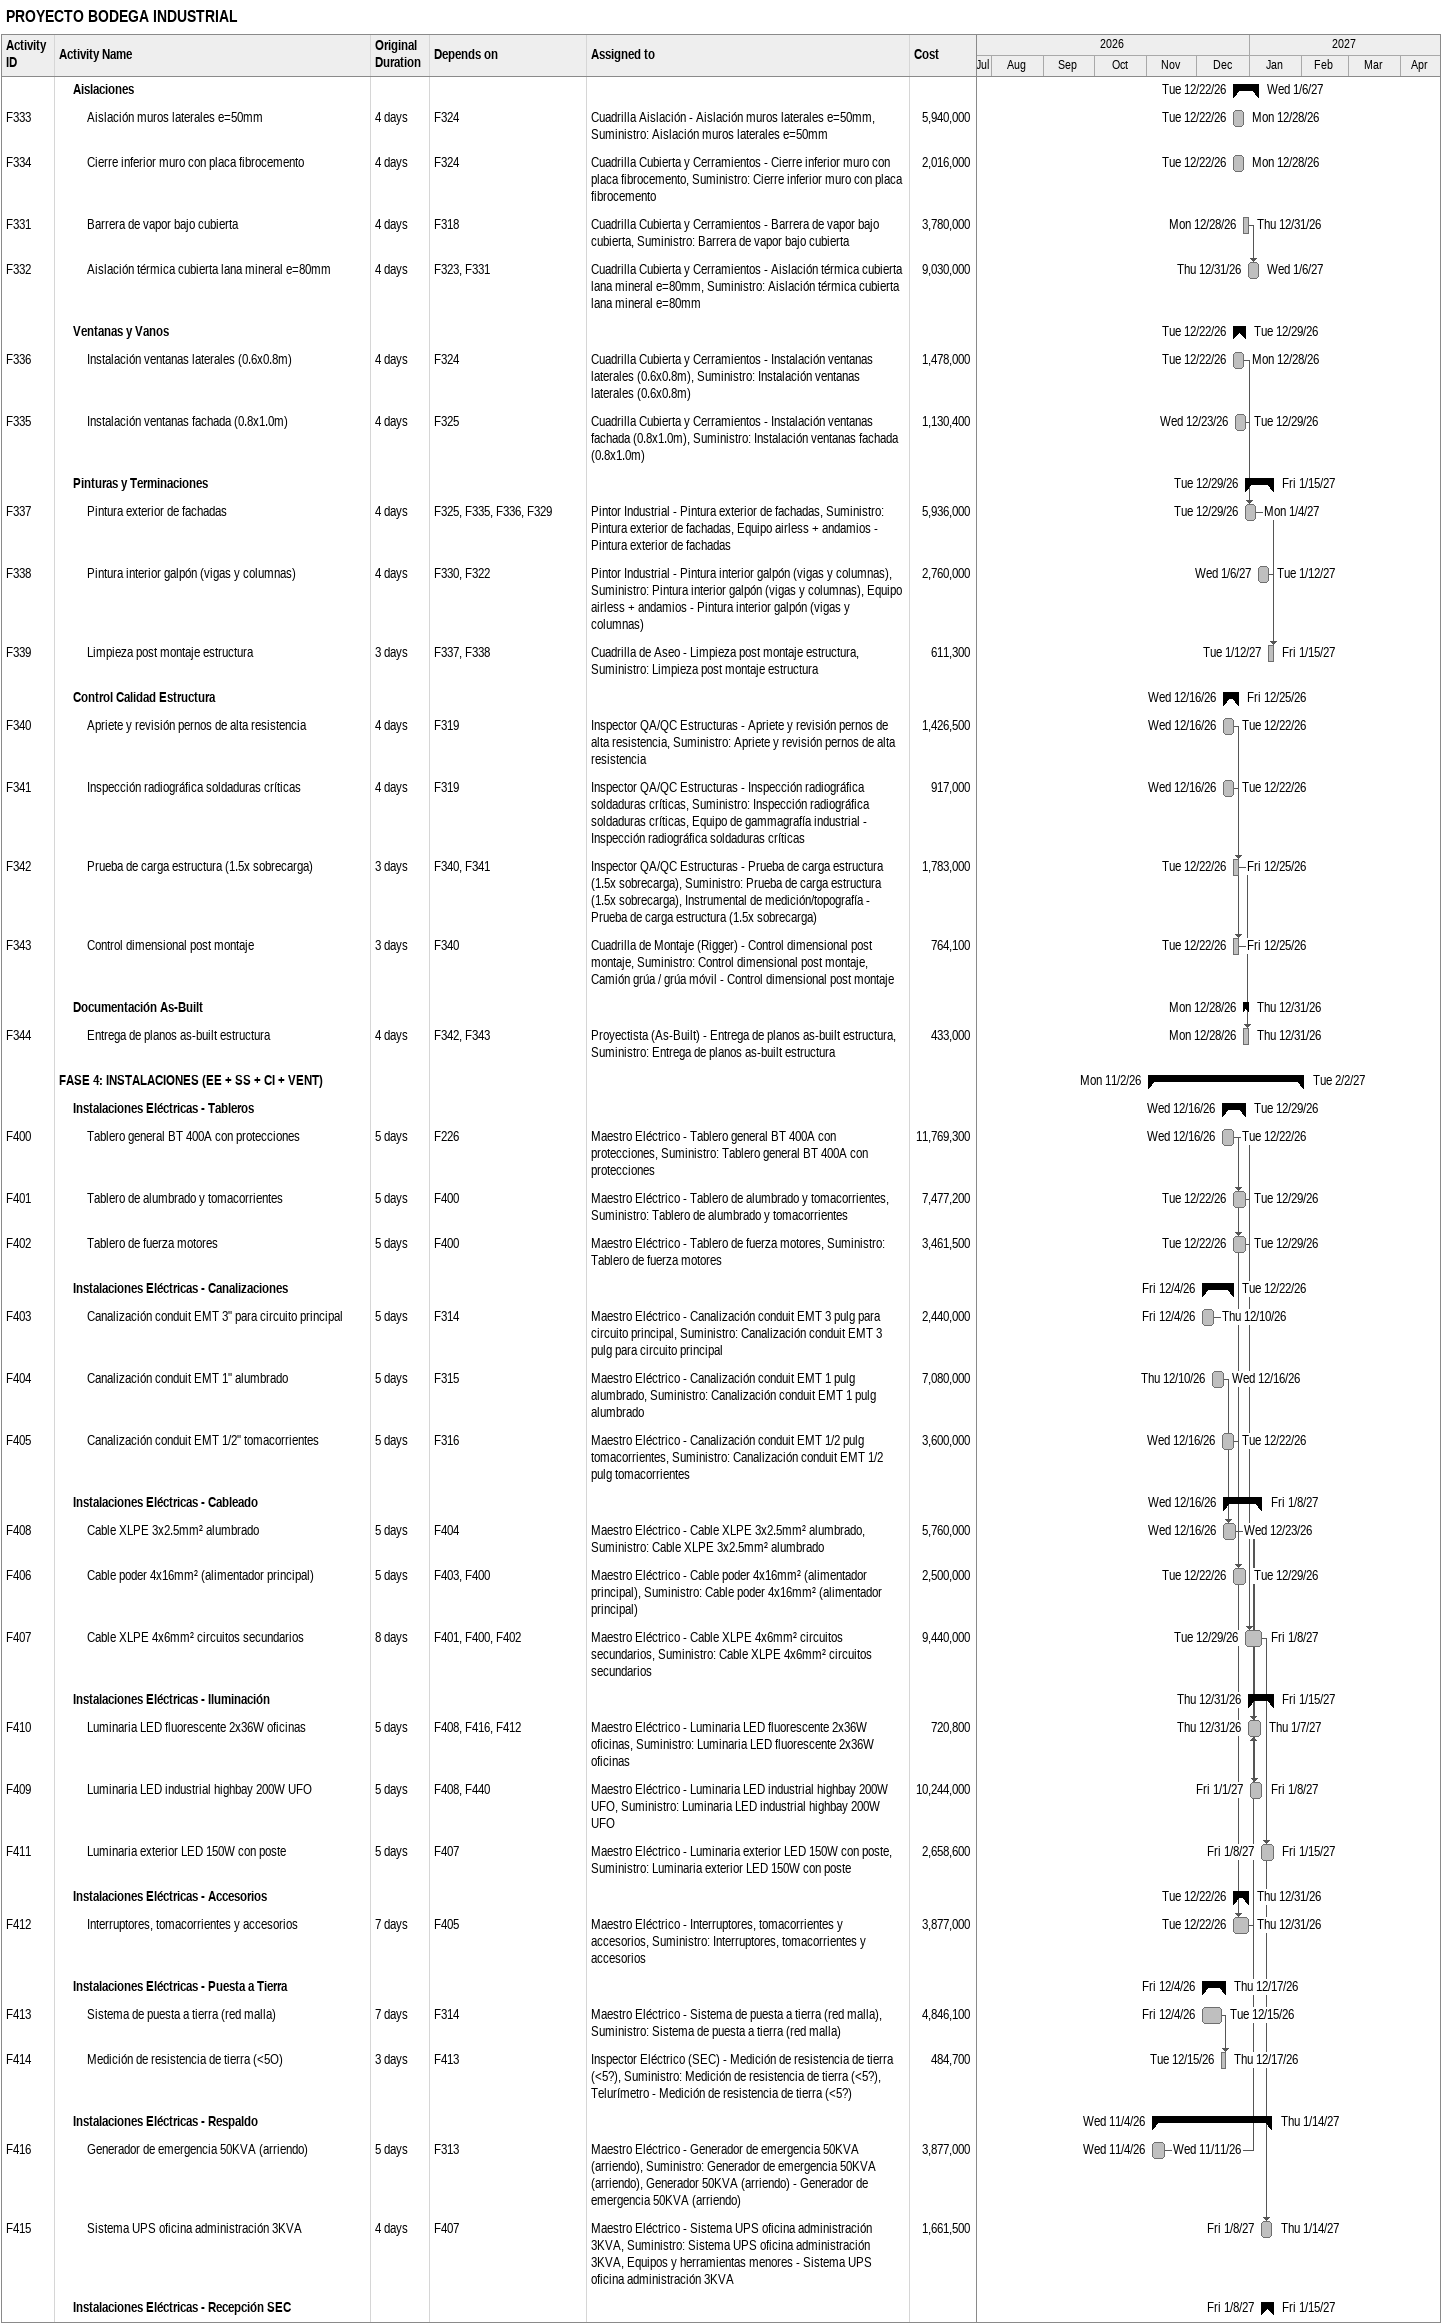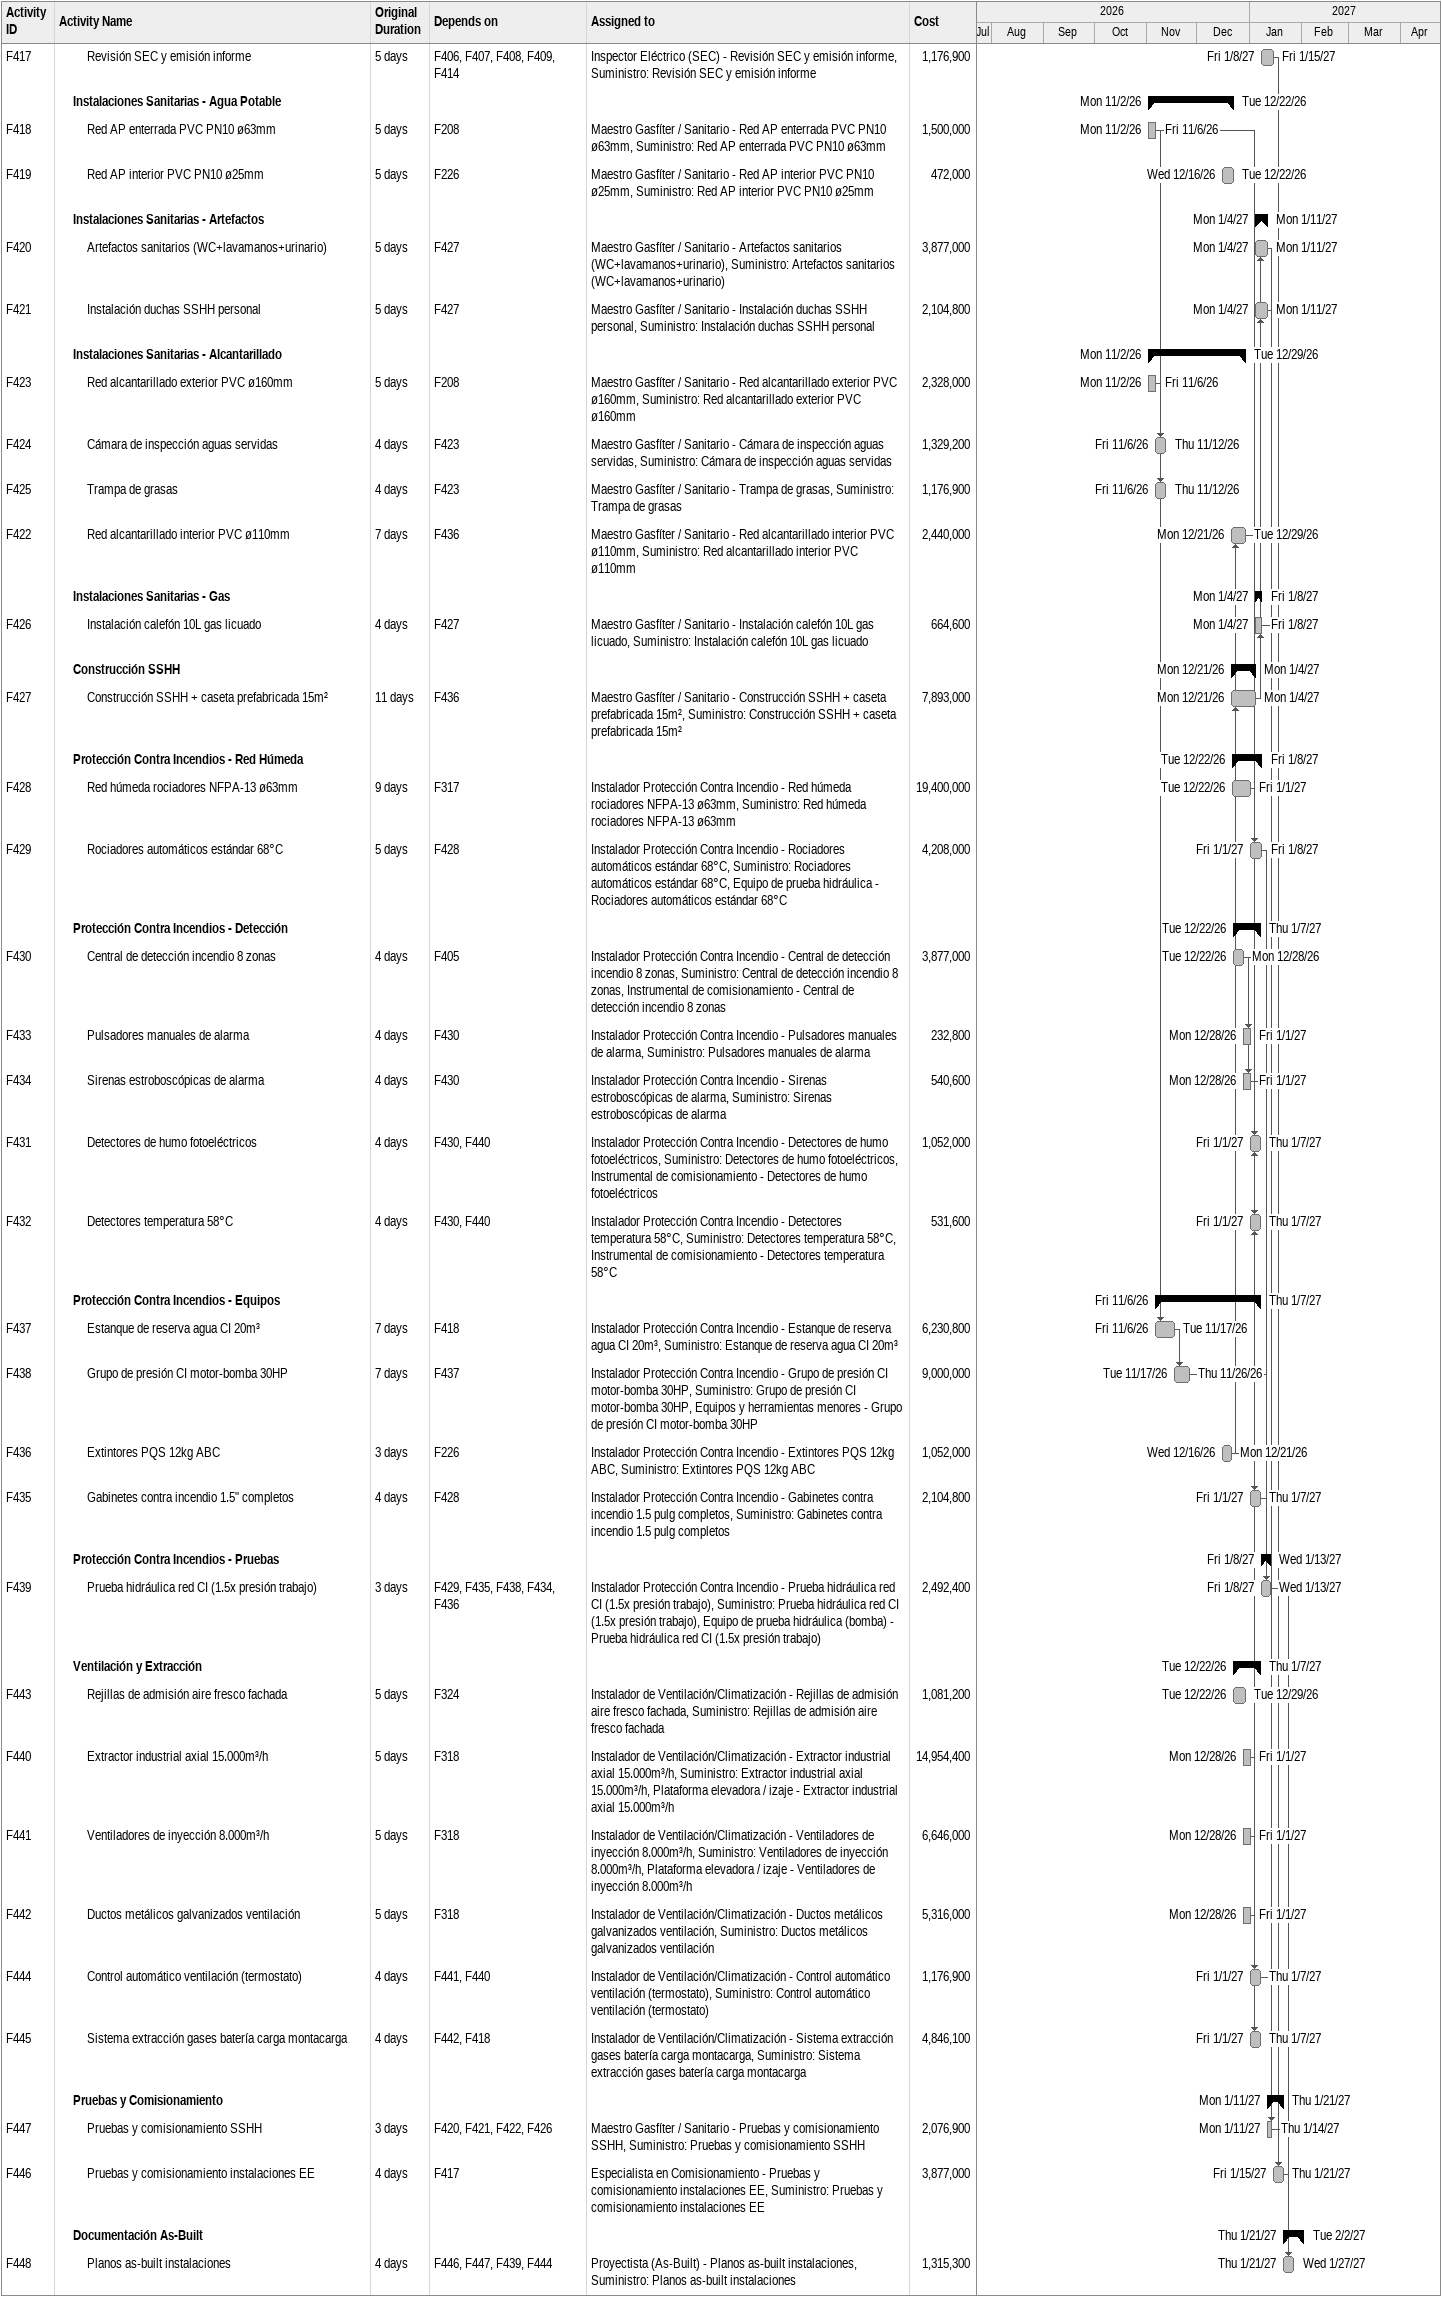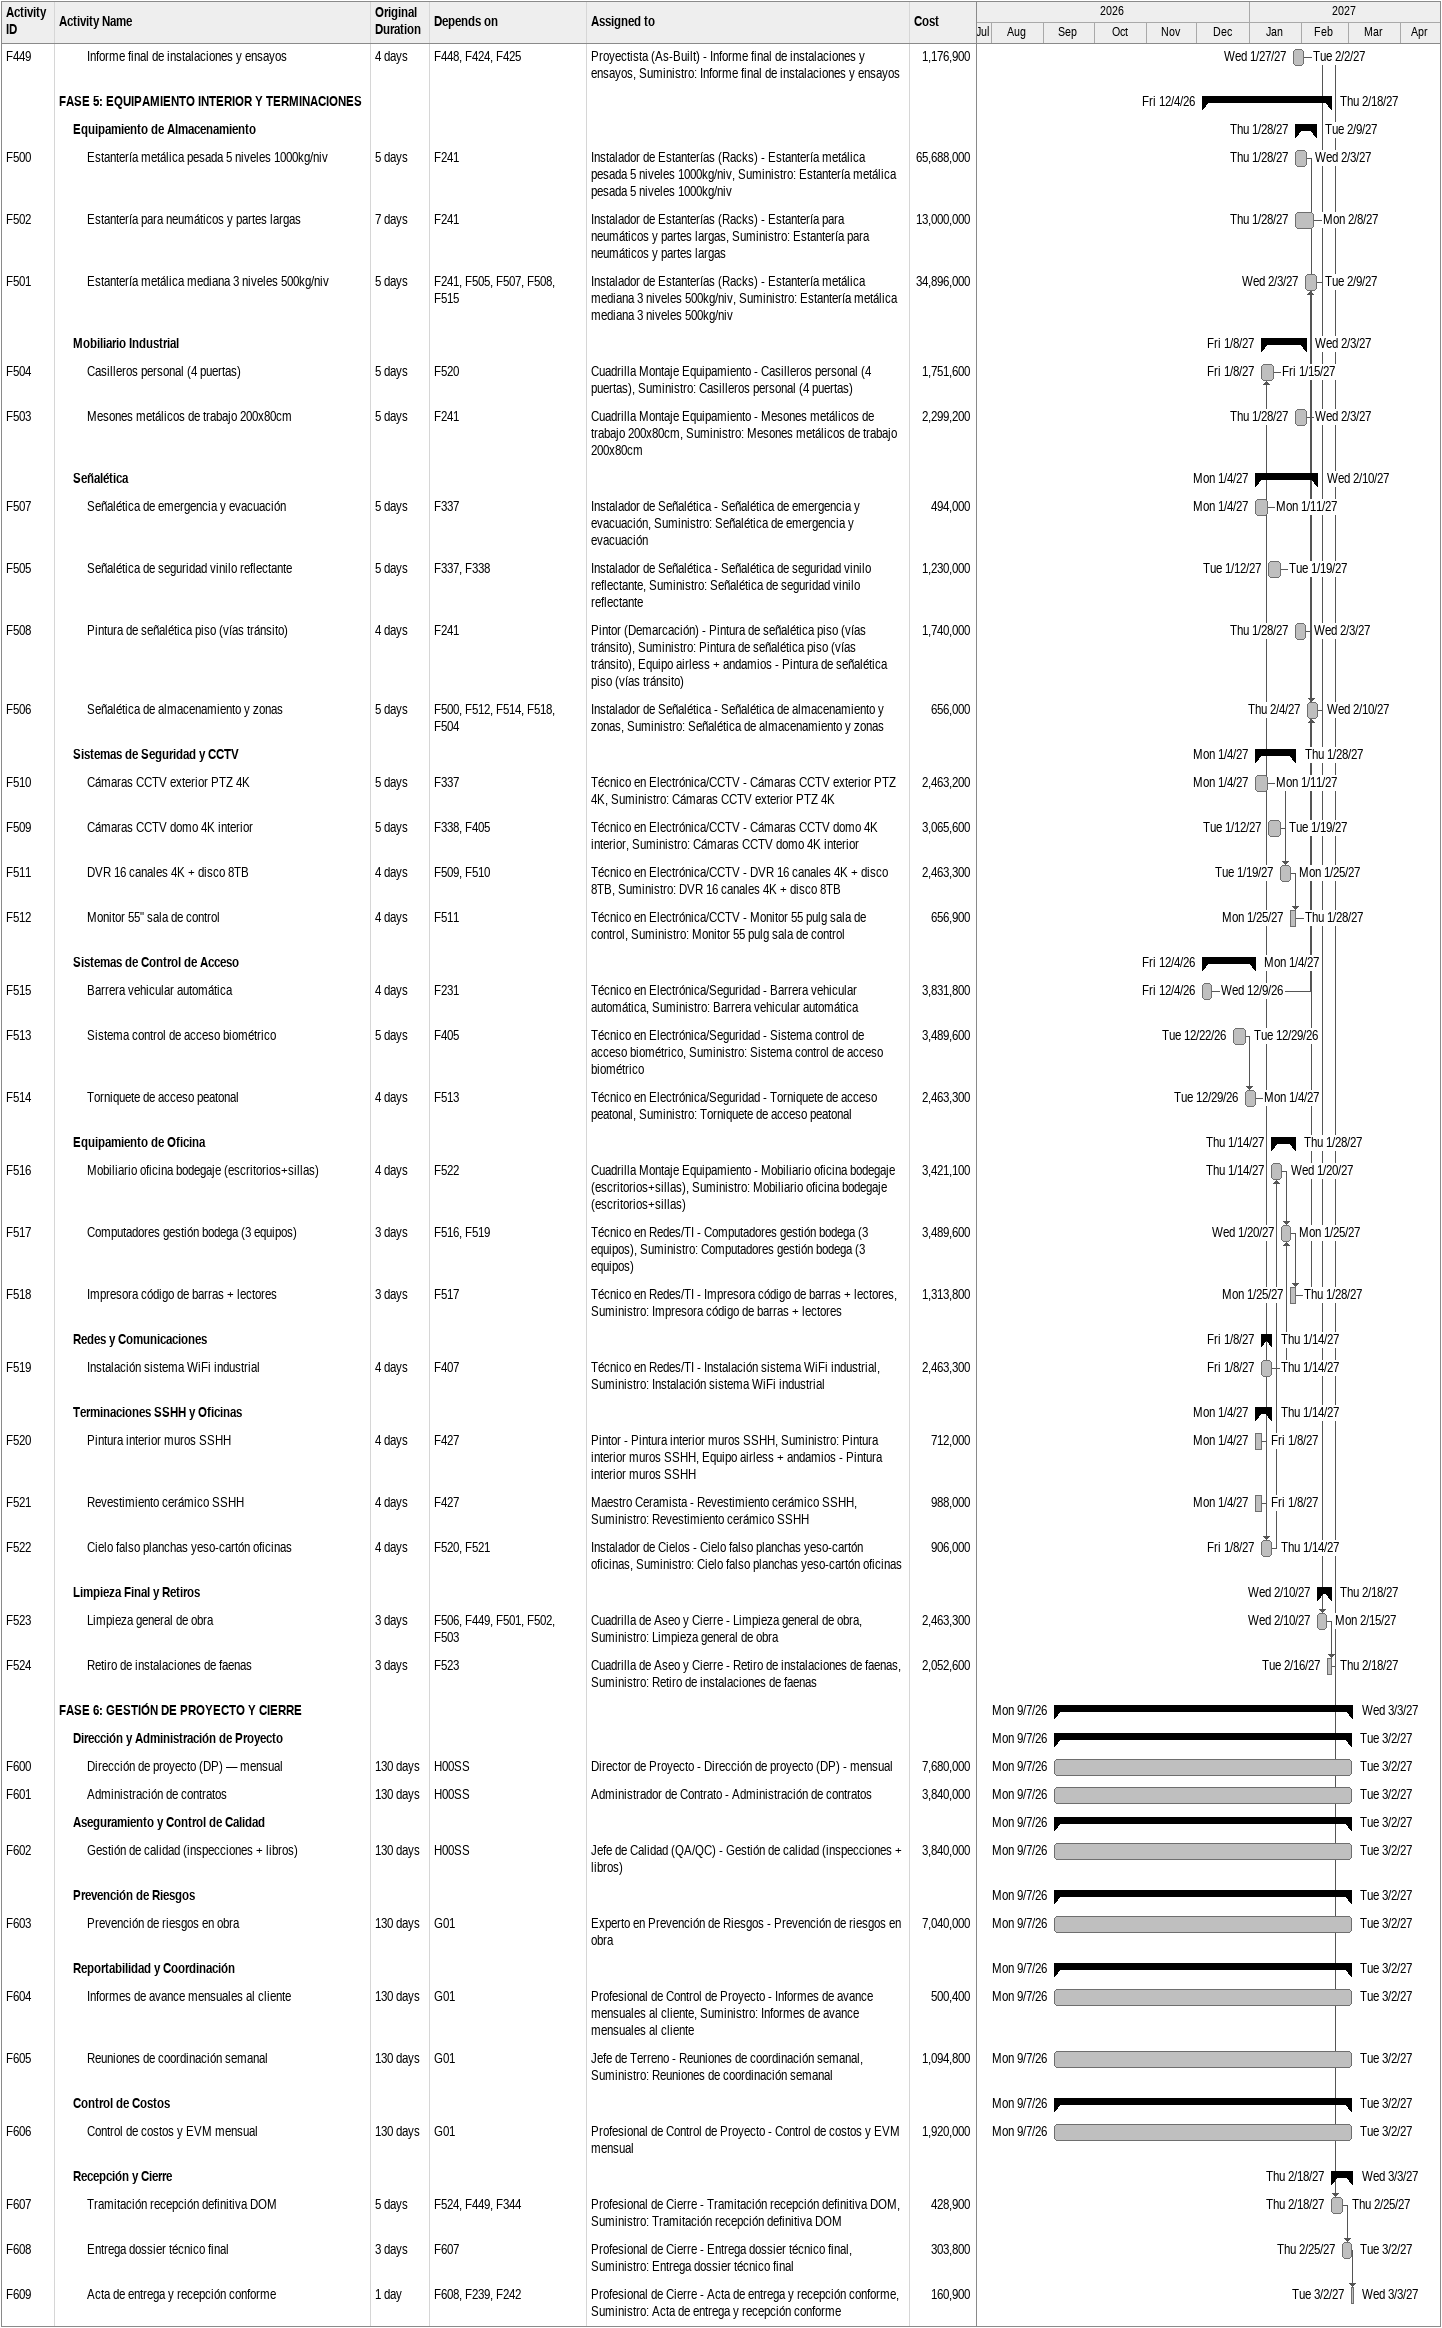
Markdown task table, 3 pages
PROYECTO BODEGA INDUSTRIAL

| ID | Level | Task | Original duration | Start | Finish | Predecessors | Resources | Cost |
|---|---|---|---|---|---|---|---|---|
|  | 2 | **Aislaciones** |  | 2026-12-22 | 2027-01-06 |  |  |  |
| F333 | 3 | Aislación muros laterales e=50mm | 4d | 2026-12-22 | 2026-12-28 | F324 | Cuadrilla Aislación - Aislación muros laterales e=50mm, Suministro: Aislación muros laterales e=50mm | 5940000 |
| F334 | 3 | Cierre inferior muro con placa fibrocemento | 4d | 2026-12-22 | 2026-12-28 | F324 | Cuadrilla Cubierta y Cerramientos - Cierre inferior muro con placa fibrocemento, Suministro: Cierre inferior muro con placa fibrocemento | 2016000 |
| F331 | 3 | Barrera de vapor bajo cubierta | 4d | 2026-12-28 | 2026-12-31 | F318 | Cuadrilla Cubierta y Cerramientos - Barrera de vapor bajo cubierta, Suministro: Barrera de vapor bajo cubierta | 3780000 |
| F332 | 3 | Aislación térmica cubierta lana mineral e=80mm | 4d | 2026-12-31 | 2027-01-06 | F323, F331 | Cuadrilla Cubierta y Cerramientos - Aislación térmica cubierta lana mineral e=80mm, Suministro: Aislación térmica cubierta lana mineral e=80mm | 9030000 |
|  | 2 | **Ventanas y Vanos** |  | 2026-12-22 | 2026-12-29 |  |  |  |
| F336 | 3 | Instalación ventanas laterales (0.6x0.8m) | 4d | 2026-12-22 | 2026-12-28 | F324 | Cuadrilla Cubierta y Cerramientos - Instalación ventanas laterales (0.6x0.8m), Suministro: Instalación ventanas laterales (0.6x0.8m) | 1478000 |
| F335 | 3 | Instalación ventanas fachada (0.8x1.0m) | 4d | 2026-12-23 | 2026-12-29 | F325 | Cuadrilla Cubierta y Cerramientos - Instalación ventanas fachada (0.8x1.0m), Suministro: Instalación ventanas fachada (0.8x1.0m) | 1130400 |
|  | 2 | **Pinturas y Terminaciones** |  | 2026-12-29 | 2027-01-15 |  |  |  |
| F337 | 3 | Pintura exterior de fachadas | 4d | 2026-12-29 | 2027-01-04 | F325, F335, F336, F329 | Pintor Industrial - Pintura exterior de fachadas, Suministro: Pintura exterior de fachadas, Equipo airless + andamios - Pintura exterior de fachadas | 5936000 |
| F338 | 3 | Pintura interior galpón (vigas y columnas) | 4d | 2027-01-06 | 2027-01-12 | F330, F322 | Pintor Industrial - Pintura interior galpón (vigas y columnas), Suministro: Pintura interior galpón (vigas y columnas), Equipo airless + andamios - Pintura interior galpón (vigas y columnas) | 2760000 |
| F339 | 3 | Limpieza post montaje estructura | 3d | 2027-01-12 | 2027-01-15 | F337, F338 | Cuadrilla de Aseo - Limpieza post montaje estructura, Suministro: Limpieza post montaje estructura | 611300 |
|  | 2 | **Control Calidad Estructura** |  | 2026-12-16 | 2026-12-25 |  |  |  |
| F340 | 3 | Apriete y revisión pernos de alta resistencia | 4d | 2026-12-16 | 2026-12-22 | F319 | Inspector QA/QC Estructuras - Apriete y revisión pernos de alta resistencia, Suministro: Apriete y revisión pernos de alta resistencia | 1426500 |
| F341 | 3 | Inspección radiográfica soldaduras críticas | 4d | 2026-12-16 | 2026-12-22 | F319 | Inspector QA/QC Estructuras - Inspección radiográfica soldaduras críticas, Suministro: Inspección radiográfica soldaduras críticas, Equipo de gammagrafía industrial - Inspección radiográfica soldaduras críticas | 917000 |
| F342 | 3 | Prueba de carga estructura (1.5x sobrecarga) | 3d | 2026-12-22 | 2026-12-25 | F340, F341 | Inspector QA/QC Estructuras - Prueba de carga estructura (1.5x sobrecarga), Suministro: Prueba de carga estructura (1.5x sobrecarga), Instrumental de medición/topografía - Prueba de carga estructura (1.5x sobrecarga) | 1783000 |
| F343 | 3 | Control dimensional post montaje | 3d | 2026-12-22 | 2026-12-25 | F340 | Cuadrilla de Montaje (Rigger) - Control dimensional post montaje, Suministro: Control dimensional post montaje, Camión grúa / grúa móvil - Control dimensional post montaje | 764100 |
|  | 2 | **Documentación As-Built** |  | 2026-12-28 | 2026-12-31 |  |  |  |
| F344 | 3 | Entrega de planos as-built estructura | 4d | 2026-12-28 | 2026-12-31 | F342, F343 | Proyectista (As-Built) - Entrega de planos as-built estructura, Suministro: Entrega de planos as-built estructura | 433000 |
|  | 1 | **FASE 4: INSTALACIONES (EE + SS + CI + VENT)** |  | 2026-11-02 | 2027-02-02 |  |  |  |
|  | 2 | **Instalaciones Eléctricas - Tableros** |  | 2026-12-16 | 2026-12-29 |  |  |  |
| F400 | 3 | Tablero general BT 400A con protecciones | 5d | 2026-12-16 | 2026-12-22 | F226 | Maestro Eléctrico - Tablero general BT 400A con protecciones, Suministro: Tablero general BT 400A con protecciones | 11769300 |
| F401 | 3 | Tablero de alumbrado y tomacorrientes | 5d | 2026-12-22 | 2026-12-29 | F400 | Maestro Eléctrico - Tablero de alumbrado y tomacorrientes, Suministro: Tablero de alumbrado y tomacorrientes | 7477200 |
| F402 | 3 | Tablero de fuerza motores | 5d | 2026-12-22 | 2026-12-29 | F400 | Maestro Eléctrico - Tablero de fuerza motores, Suministro: Tablero de fuerza motores | 3461500 |
|  | 2 | **Instalaciones Eléctricas - Canalizaciones** |  | 2026-12-04 | 2026-12-22 |  |  |  |
| F403 | 3 | Canalización conduit EMT 3" para circuito principal | 5d | 2026-12-04 | 2026-12-10 | F314 | Maestro Eléctrico - Canalización conduit EMT 3 pulg para circuito principal, Suministro: Canalización conduit EMT 3 pulg para circuito principal | 2440000 |
| F404 | 3 | Canalización conduit EMT 1" alumbrado | 5d | 2026-12-10 | 2026-12-16 | F315 | Maestro Eléctrico - Canalización conduit EMT 1 pulg alumbrado, Suministro: Canalización conduit EMT 1 pulg alumbrado | 7080000 |
| F405 | 3 | Canalización conduit EMT 1/2" tomacorrientes | 5d | 2026-12-16 | 2026-12-22 | F316 | Maestro Eléctrico - Canalización conduit EMT 1/2 pulg tomacorrientes, Suministro: Canalización conduit EMT 1/2 pulg tomacorrientes | 3600000 |
|  | 2 | **Instalaciones Eléctricas - Cableado** |  | 2026-12-16 | 2027-01-08 |  |  |  |
| F408 | 3 | Cable XLPE 3x2.5mm² alumbrado | 5d | 2026-12-16 | 2026-12-23 | F404 | Maestro Eléctrico - Cable XLPE 3x2.5mm² alumbrado, Suministro: Cable XLPE 3x2.5mm² alumbrado | 5760000 |
| F406 | 3 | Cable poder 4x16mm² (alimentador principal) | 5d | 2026-12-22 | 2026-12-29 | F403, F400 | Maestro Eléctrico - Cable poder 4x16mm² (alimentador principal), Suministro: Cable poder 4x16mm² (alimentador principal) | 2500000 |
| F407 | 3 | Cable XLPE 4x6mm² circuitos secundarios | 8d | 2026-12-29 | 2027-01-08 | F401, F400, F402 | Maestro Eléctrico - Cable XLPE 4x6mm² circuitos secundarios, Suministro: Cable XLPE 4x6mm² circuitos secundarios | 9440000 |
|  | 2 | **Instalaciones Eléctricas - Iluminación** |  | 2026-12-31 | 2027-01-15 |  |  |  |
| F410 | 3 | Luminaria LED fluorescente 2x36W oficinas | 5d | 2026-12-31 | 2027-01-07 | F408, F416, F412 | Maestro Eléctrico - Luminaria LED fluorescente 2x36W oficinas, Suministro: Luminaria LED fluorescente 2x36W oficinas | 720800 |
| F409 | 3 | Luminaria LED industrial highbay 200W UFO | 5d | 2027-01-01 | 2027-01-08 | F408, F440 | Maestro Eléctrico - Luminaria LED industrial highbay 200W UFO, Suministro: Luminaria LED industrial highbay 200W UFO | 10244000 |
| F411 | 3 | Luminaria exterior LED 150W con poste | 5d | 2027-01-08 | 2027-01-15 | F407 | Maestro Eléctrico - Luminaria exterior LED 150W con poste, Suministro: Luminaria exterior LED 150W con poste | 2658600 |
|  | 2 | **Instalaciones Eléctricas - Accesorios** |  | 2026-12-22 | 2026-12-31 |  |  |  |
| F412 | 3 | Interruptores, tomacorrientes y accesorios | 7d | 2026-12-22 | 2026-12-31 | F405 | Maestro Eléctrico - Interruptores, tomacorrientes y accesorios, Suministro: Interruptores, tomacorrientes y accesorios | 3877000 |
|  | 2 | **Instalaciones Eléctricas - Puesta a Tierra** |  | 2026-12-04 | 2026-12-17 |  |  |  |
| F413 | 3 | Sistema de puesta a tierra (red malla) | 7d | 2026-12-04 | 2026-12-15 | F314 | Maestro Eléctrico - Sistema de puesta a tierra (red malla), Suministro: Sistema de puesta a tierra (red malla) | 4846100 |
| F414 | 3 | Medición de resistencia de tierra (<5O) | 3d | 2026-12-15 | 2026-12-17 | F413 | Inspector Eléctrico (SEC) - Medición de resistencia de tierra (<5?), Suministro: Medición de resistencia de tierra (<5?), Telurímetro - Medición de resistencia de tierra (<5?) | 484700 |
|  | 2 | **Instalaciones Eléctricas - Respaldo** |  | 2026-11-04 | 2027-01-14 |  |  |  |
| F416 | 3 | Generador de emergencia 50KVA (arriendo) | 5d | 2026-11-04 | 2026-11-11 | F313 | Maestro Eléctrico - Generador de emergencia 50KVA (arriendo), Suministro: Generador de emergencia 50KVA (arriendo), Generador 50KVA (arriendo) - Generador de emergencia 50KVA (arriendo) | 3877000 |
| F415 | 3 | Sistema UPS oficina administración 3KVA | 4d | 2027-01-08 | 2027-01-14 | F407 | Maestro Eléctrico - Sistema UPS oficina administración 3KVA, Suministro: Sistema UPS oficina administración 3KVA, Equipos y herramientas menores - Sistema UPS oficina administración 3KVA | 1661500 |
|  | 2 | **Instalaciones Eléctricas - Recepción SEC** |  | 2027-01-08 | 2027-01-15 |  |  |  |
| F417 | 3 | Revisión SEC y emisión informe | 5d | 2027-01-08 | 2027-01-15 | F406, F407, F408, F409, F414 | Inspector Eléctrico (SEC) - Revisión SEC y emisión informe, Suministro: Revisión SEC y emisión informe | 1176900 |
|  | 2 | **Instalaciones Sanitarias - Agua Potable** |  | 2026-11-02 | 2026-12-22 |  |  |  |
| F418 | 3 | Red AP enterrada PVC PN10 ø63mm | 5d | 2026-11-02 | 2026-11-06 | F208 | Maestro Gasfíter / Sanitario - Red AP enterrada PVC PN10 ø63mm, Suministro: Red AP enterrada PVC PN10 ø63mm | 1500000 |
| F419 | 3 | Red AP interior PVC PN10 ø25mm | 5d | 2026-12-16 | 2026-12-22 | F226 | Maestro Gasfíter / Sanitario - Red AP interior PVC PN10 ø25mm, Suministro: Red AP interior PVC PN10 ø25mm | 472000 |
|  | 2 | **Instalaciones Sanitarias - Artefactos** |  | 2027-01-04 | 2027-01-11 |  |  |  |
| F420 | 3 | Artefactos sanitarios (WC+lavamanos+urinario) | 5d | 2027-01-04 | 2027-01-11 | F427 | Maestro Gasfíter / Sanitario - Artefactos sanitarios (WC+lavamanos+urinario), Suministro: Artefactos sanitarios (WC+lavamanos+urinario) | 3877000 |
| F421 | 3 | Instalación duchas SSHH personal | 5d | 2027-01-04 | 2027-01-11 | F427 | Maestro Gasfíter / Sanitario - Instalación duchas SSHH personal, Suministro: Instalación duchas SSHH personal | 2104800 |
|  | 2 | **Instalaciones Sanitarias - Alcantarillado** |  | 2026-11-02 | 2026-12-29 |  |  |  |
| F423 | 3 | Red alcantarillado exterior PVC ø160mm | 5d | 2026-11-02 | 2026-11-06 | F208 | Maestro Gasfíter / Sanitario - Red alcantarillado exterior PVC ø160mm, Suministro: Red alcantarillado exterior PVC ø160mm | 2328000 |
| F424 | 3 | Cámara de inspección aguas servidas | 4d | 2026-11-06 | 2026-11-12 | F423 | Maestro Gasfíter / Sanitario - Cámara de inspección aguas servidas, Suministro: Cámara de inspección aguas servidas | 1329200 |
| F425 | 3 | Trampa de grasas | 4d | 2026-11-06 | 2026-11-12 | F423 | Maestro Gasfíter / Sanitario - Trampa de grasas, Suministro: Trampa de grasas | 1176900 |
| F422 | 3 | Red alcantarillado interior PVC ø110mm | 7d | 2026-12-21 | 2026-12-29 | F436 | Maestro Gasfíter / Sanitario - Red alcantarillado interior PVC ø110mm, Suministro: Red alcantarillado interior PVC ø110mm | 2440000 |
|  | 2 | **Instalaciones Sanitarias - Gas** |  | 2027-01-04 | 2027-01-08 |  |  |  |
| F426 | 3 | Instalación calefón 10L gas licuado | 4d | 2027-01-04 | 2027-01-08 | F427 | Maestro Gasfíter / Sanitario - Instalación calefón 10L gas licuado, Suministro: Instalación calefón 10L gas licuado | 664600 |
|  | 2 | **Construcción SSHH** |  | 2026-12-21 | 2027-01-04 |  |  |  |
| F427 | 3 | Construcción SSHH + caseta prefabricada 15m² | 11d | 2026-12-21 | 2027-01-04 | F436 | Maestro Gasfíter / Sanitario - Construcción SSHH + caseta prefabricada 15m², Suministro: Construcción SSHH + caseta prefabricada 15m² | 7893000 |
|  | 2 | **Protección Contra Incendios - Red Húmeda** |  | 2026-12-22 | 2027-01-08 |  |  |  |
| F428 | 3 | Red húmeda rociadores NFPA-13 ø63mm | 9d | 2026-12-22 | 2027-01-01 | F317 | Instalador Protección Contra Incendio - Red húmeda rociadores NFPA-13 ø63mm, Suministro: Red húmeda rociadores NFPA-13 ø63mm | 19400000 |
| F429 | 3 | Rociadores automáticos estándar 68°C | 5d | 2027-01-01 | 2027-01-08 | F428 | Instalador Protección Contra Incendio - Rociadores automáticos estándar 68°C, Suministro: Rociadores automáticos estándar 68°C, Equipo de prueba hidráulica - Rociadores automáticos estándar 68°C | 4208000 |
|  | 2 | **Protección Contra Incendios - Detección** |  | 2026-12-22 | 2027-01-07 |  |  |  |
| F430 | 3 | Central de detección incendio 8 zonas | 4d | 2026-12-22 | 2026-12-28 | F405 | Instalador Protección Contra Incendio - Central de detección incendio 8 zonas, Suministro: Central de detección incendio 8 zonas, Instrumental de comisionamiento - Central de detección incendio 8 zonas | 3877000 |
| F433 | 3 | Pulsadores manuales de alarma | 4d | 2026-12-28 | 2027-01-01 | F430 | Instalador Protección Contra Incendio - Pulsadores manuales de alarma, Suministro: Pulsadores manuales de alarma | 232800 |
| F434 | 3 | Sirenas estroboscópicas de alarma | 4d | 2026-12-28 | 2027-01-01 | F430 | Instalador Protección Contra Incendio - Sirenas estroboscópicas de alarma, Suministro: Sirenas estroboscópicas de alarma | 540600 |
| F431 | 3 | Detectores de humo fotoeléctricos | 4d | 2027-01-01 | 2027-01-07 | F430, F440 | Instalador Protección Contra Incendio - Detectores de humo fotoeléctricos, Suministro: Detectores de humo fotoeléctricos, Instrumental de comisionamiento - Detectores de humo fotoeléctricos | 1052000 |
| F432 | 3 | Detectores temperatura 58°C | 4d | 2027-01-01 | 2027-01-07 | F430, F440 | Instalador Protección Contra Incendio - Detectores temperatura 58°C, Suministro: Detectores temperatura 58°C, Instrumental de comisionamiento - Detectores temperatura 58°C | 531600 |
|  | 2 | **Protección Contra Incendios - Equipos** |  | 2026-11-06 | 2027-01-07 |  |  |  |
| F437 | 3 | Estanque de reserva agua CI 20m³ | 7d | 2026-11-06 | 2026-11-17 | F418 | Instalador Protección Contra Incendio - Estanque de reserva agua CI 20m³, Suministro: Estanque de reserva agua CI 20m³ | 6230800 |
| F438 | 3 | Grupo de presión CI motor-bomba 30HP | 7d | 2026-11-17 | 2026-11-26 | F437 | Instalador Protección Contra Incendio - Grupo de presión CI motor-bomba 30HP, Suministro: Grupo de presión CI motor-bomba 30HP, Equipos y herramientas menores - Grupo de presión CI motor-bomba 30HP | 9000000 |
| F436 | 3 | Extintores PQS 12kg ABC | 3d | 2026-12-16 | 2026-12-21 | F226 | Instalador Protección Contra Incendio - Extintores PQS 12kg ABC, Suministro: Extintores PQS 12kg ABC | 1052000 |
| F435 | 3 | Gabinetes contra incendio 1.5" completos | 4d | 2027-01-01 | 2027-01-07 | F428 | Instalador Protección Contra Incendio - Gabinetes contra incendio 1.5 pulg completos, Suministro: Gabinetes contra incendio 1.5 pulg completos | 2104800 |
|  | 2 | **Protección Contra Incendios - Pruebas** |  | 2027-01-08 | 2027-01-13 |  |  |  |
| F439 | 3 | Prueba hidráulica red CI (1.5x presión trabajo) | 3d | 2027-01-08 | 2027-01-13 | F429, F435, F438, F434, F436 | Instalador Protección Contra Incendio - Prueba hidráulica red CI (1.5x presión trabajo), Suministro: Prueba hidráulica red CI (1.5x presión trabajo), Equipo de prueba hidráulica (bomba) - Prueba hidráulica red CI (1.5x presión trabajo) | 2492400 |
|  | 2 | **Ventilación y Extracción** |  | 2026-12-22 | 2027-01-07 |  |  |  |
| F443 | 3 | Rejillas de admisión aire fresco fachada | 5d | 2026-12-22 | 2026-12-29 | F324 | Instalador de Ventilación/Climatización - Rejillas de admisión aire fresco fachada, Suministro: Rejillas de admisión aire fresco fachada | 1081200 |
| F440 | 3 | Extractor industrial axial 15.000m³/h | 5d | 2026-12-28 | 2027-01-01 | F318 | Instalador de Ventilación/Climatización - Extractor industrial axial 15.000m³/h, Suministro: Extractor industrial axial 15.000m³/h, Plataforma elevadora / izaje - Extractor industrial axial 15.000m³/h | 14954400 |
| F441 | 3 | Ventiladores de inyección 8.000m³/h | 5d | 2026-12-28 | 2027-01-01 | F318 | Instalador de Ventilación/Climatización - Ventiladores de inyección 8.000m³/h, Suministro: Ventiladores de inyección 8.000m³/h, Plataforma elevadora / izaje - Ventiladores de inyección 8.000m³/h | 6646000 |
| F442 | 3 | Ductos metálicos galvanizados ventilación | 5d | 2026-12-28 | 2027-01-01 | F318 | Instalador de Ventilación/Climatización - Ductos metálicos galvanizados ventilación, Suministro: Ductos metálicos galvanizados ventilación | 5316000 |
| F444 | 3 | Control automático ventilación (termostato) | 4d | 2027-01-01 | 2027-01-07 | F441, F440 | Instalador de Ventilación/Climatización - Control automático ventilación (termostato), Suministro: Control automático ventilación (termostato) | 1176900 |
| F445 | 3 | Sistema extracción gases batería carga montacarga | 4d | 2027-01-01 | 2027-01-07 | F442, F418 | Instalador de Ventilación/Climatización - Sistema extracción gases batería carga montacarga, Suministro: Sistema extracción gases batería carga montacarga | 4846100 |
|  | 2 | **Pruebas y Comisionamiento** |  | 2027-01-11 | 2027-01-21 |  |  |  |
| F447 | 3 | Pruebas y comisionamiento SSHH | 3d | 2027-01-11 | 2027-01-14 | F420, F421, F422, F426 | Maestro Gasfíter / Sanitario - Pruebas y comisionamiento SSHH, Suministro: Pruebas y comisionamiento SSHH | 2076900 |
| F446 | 3 | Pruebas y comisionamiento instalaciones EE | 4d | 2027-01-15 | 2027-01-21 | F417 | Especialista en Comisionamiento - Pruebas y comisionamiento instalaciones EE, Suministro: Pruebas y comisionamiento instalaciones EE | 3877000 |
|  | 2 | **Documentación As-Built** |  | 2027-01-21 | 2027-02-02 |  |  |  |
| F448 | 3 | Planos as-built instalaciones | 4d | 2027-01-21 | 2027-01-27 | F446, F447, F439, F444 | Proyectista (As-Built) - Planos as-built instalaciones, Suministro: Planos as-built instalaciones | 1315300 |
| F449 | 3 | Informe final de instalaciones y ensayos | 4d | 2027-01-27 | 2027-02-02 | F448, F424, F425 | Proyectista (As-Built) - Informe final de instalaciones y ensayos, Suministro: Informe final de instalaciones y ensayos | 1176900 |
|  | 1 | **FASE 5: EQUIPAMIENTO INTERIOR Y TERMINACIONES** |  | 2026-12-04 | 2027-02-18 |  |  |  |
|  | 2 | **Equipamiento de Almacenamiento** |  | 2027-01-28 | 2027-02-09 |  |  |  |
| F500 | 3 | Estantería metálica pesada 5 niveles 1000kg/niv | 5d | 2027-01-28 | 2027-02-03 | F241 | Instalador de Estanterías (Racks) - Estantería metálica pesada 5 niveles 1000kg/niv, Suministro: Estantería metálica pesada 5 niveles 1000kg/niv | 65688000 |
| F502 | 3 | Estantería para neumáticos y partes largas | 7d | 2027-01-28 | 2027-02-08 | F241 | Instalador de Estanterías (Racks) - Estantería para neumáticos y partes largas, Suministro: Estantería para neumáticos y partes largas | 13000000 |
| F501 | 3 | Estantería metálica mediana 3 niveles 500kg/niv | 5d | 2027-02-03 | 2027-02-09 | F241, F505, F507, F508, F515 | Instalador de Estanterías (Racks) - Estantería metálica mediana 3 niveles 500kg/niv, Suministro: Estantería metálica mediana 3 niveles 500kg/niv | 34896000 |
|  | 2 | **Mobiliario Industrial** |  | 2027-01-08 | 2027-02-03 |  |  |  |
| F504 | 3 | Casilleros personal (4 puertas) | 5d | 2027-01-08 | 2027-01-15 | F520 | Cuadrilla Montaje Equipamiento - Casilleros personal (4 puertas), Suministro: Casilleros personal (4 puertas) | 1751600 |
| F503 | 3 | Mesones metálicos de trabajo 200x80cm | 5d | 2027-01-28 | 2027-02-03 | F241 | Cuadrilla Montaje Equipamiento - Mesones metálicos de trabajo 200x80cm, Suministro: Mesones metálicos de trabajo 200x80cm | 2299200 |
|  | 2 | **Señalética** |  | 2027-01-04 | 2027-02-10 |  |  |  |
| F507 | 3 | Señalética de emergencia y evacuación | 5d | 2027-01-04 | 2027-01-11 | F337 | Instalador de Señalética - Señalética de emergencia y evacuación, Suministro: Señalética de emergencia y evacuación | 494000 |
| F505 | 3 | Señalética de seguridad vinilo reflectante | 5d | 2027-01-12 | 2027-01-19 | F337, F338 | Instalador de Señalética - Señalética de seguridad vinilo reflectante, Suministro: Señalética de seguridad vinilo reflectante | 1230000 |
| F508 | 3 | Pintura de señalética piso (vías tránsito) | 4d | 2027-01-28 | 2027-02-03 | F241 | Pintor (Demarcación) - Pintura de señalética piso (vías tránsito), Suministro: Pintura de señalética piso (vías tránsito), Equipo airless + andamios - Pintura de señalética piso (vías tránsito) | 1740000 |
| F506 | 3 | Señalética de almacenamiento y zonas | 5d | 2027-02-04 | 2027-02-10 | F500, F512, F514, F518, F504 | Instalador de Señalética - Señalética de almacenamiento y zonas, Suministro: Señalética de almacenamiento y zonas | 656000 |
|  | 2 | **Sistemas de Seguridad y CCTV** |  | 2027-01-04 | 2027-01-28 |  |  |  |
| F510 | 3 | Cámaras CCTV exterior PTZ 4K | 5d | 2027-01-04 | 2027-01-11 | F337 | Técnico en Electrónica/CCTV - Cámaras CCTV exterior PTZ 4K, Suministro: Cámaras CCTV exterior PTZ 4K | 2463200 |
| F509 | 3 | Cámaras CCTV domo 4K interior | 5d | 2027-01-12 | 2027-01-19 | F338, F405 | Técnico en Electrónica/CCTV - Cámaras CCTV domo 4K interior, Suministro: Cámaras CCTV domo 4K interior | 3065600 |
| F511 | 3 | DVR 16 canales 4K + disco 8TB | 4d | 2027-01-19 | 2027-01-25 | F509, F510 | Técnico en Electrónica/CCTV - DVR 16 canales 4K + disco 8TB, Suministro: DVR 16 canales 4K + disco 8TB | 2463300 |
| F512 | 3 | Monitor 55" sala de control | 4d | 2027-01-25 | 2027-01-28 | F511 | Técnico en Electrónica/CCTV - Monitor 55 pulg sala de control, Suministro: Monitor 55 pulg sala de control | 656900 |
|  | 2 | **Sistemas de Control de Acceso** |  | 2026-12-04 | 2027-01-04 |  |  |  |
| F515 | 3 | Barrera vehicular automática | 4d | 2026-12-04 | 2026-12-09 | F231 | Técnico en Electrónica/Seguridad - Barrera vehicular automática, Suministro: Barrera vehicular automática | 3831800 |
| F513 | 3 | Sistema control de acceso biométrico | 5d | 2026-12-22 | 2026-12-29 | F405 | Técnico en Electrónica/Seguridad - Sistema control de acceso biométrico, Suministro: Sistema control de acceso biométrico | 3489600 |
| F514 | 3 | Torniquete de acceso peatonal | 4d | 2026-12-29 | 2027-01-04 | F513 | Técnico en Electrónica/Seguridad - Torniquete de acceso peatonal, Suministro: Torniquete de acceso peatonal | 2463300 |
|  | 2 | **Equipamiento de Oficina** |  | 2027-01-14 | 2027-01-28 |  |  |  |
| F516 | 3 | Mobiliario oficina bodegaje (escritorios+sillas) | 4d | 2027-01-14 | 2027-01-20 | F522 | Cuadrilla Montaje Equipamiento - Mobiliario oficina bodegaje (escritorios+sillas), Suministro: Mobiliario oficina bodegaje (escritorios+sillas) | 3421100 |
| F517 | 3 | Computadores gestión bodega (3 equipos) | 3d | 2027-01-20 | 2027-01-25 | F516, F519 | Técnico en Redes/TI - Computadores gestión bodega (3 equipos), Suministro: Computadores gestión bodega (3 equipos) | 3489600 |
| F518 | 3 | Impresora código de barras + lectores | 3d | 2027-01-25 | 2027-01-28 | F517 | Técnico en Redes/TI - Impresora código de barras + lectores, Suministro: Impresora código de barras + lectores | 1313800 |
|  | 2 | **Redes y Comunicaciones** |  | 2027-01-08 | 2027-01-14 |  |  |  |
| F519 | 3 | Instalación sistema WiFi industrial | 4d | 2027-01-08 | 2027-01-14 | F407 | Técnico en Redes/TI - Instalación sistema WiFi industrial, Suministro: Instalación sistema WiFi industrial | 2463300 |
|  | 2 | **Terminaciones SSHH y Oficinas** |  | 2027-01-04 | 2027-01-14 |  |  |  |
| F520 | 3 | Pintura interior muros SSHH | 4d | 2027-01-04 | 2027-01-08 | F427 | Pintor - Pintura interior muros SSHH, Suministro: Pintura interior muros SSHH, Equipo airless + andamios - Pintura interior muros SSHH | 712000 |
| F521 | 3 | Revestimiento cerámico SSHH | 4d | 2027-01-04 | 2027-01-08 | F427 | Maestro Ceramista - Revestimiento cerámico SSHH, Suministro: Revestimiento cerámico SSHH | 988000 |
| F522 | 3 | Cielo falso planchas yeso-cartón oficinas | 4d | 2027-01-08 | 2027-01-14 | F520, F521 | Instalador de Cielos - Cielo falso planchas yeso-cartón oficinas, Suministro: Cielo falso planchas yeso-cartón oficinas | 906000 |
|  | 2 | **Limpieza Final y Retiros** |  | 2027-02-10 | 2027-02-18 |  |  |  |
| F523 | 3 | Limpieza general de obra | 3d | 2027-02-10 | 2027-02-15 | F506, F449, F501, F502, F503 | Cuadrilla de Aseo y Cierre - Limpieza general de obra, Suministro: Limpieza general de obra | 2463300 |
| F524 | 3 | Retiro de instalaciones de faenas | 3d | 2027-02-16 | 2027-02-18 | F523 | Cuadrilla de Aseo y Cierre - Retiro de instalaciones de faenas, Suministro: Retiro de instalaciones de faenas | 2052600 |
|  | 1 | **FASE 6: GESTIÓN DE PROYECTO Y CIERRE** |  | 2026-09-07 | 2027-03-03 |  |  |  |
|  | 2 | **Dirección y Administración de Proyecto** |  | 2026-09-07 | 2027-03-02 |  |  |  |
| F600 | 3 | Dirección de proyecto (DP) — mensual | 130d | 2026-09-07 | 2027-03-02 | H00SS | Director de Proyecto - Dirección de proyecto (DP) - mensual | 7680000 |
| F601 | 3 | Administración de contratos | 130d | 2026-09-07 | 2027-03-02 | H00SS | Administrador de Contrato - Administración de contratos | 3840000 |
|  | 2 | **Aseguramiento y Control de Calidad** |  | 2026-09-07 | 2027-03-02 |  |  |  |
| F602 | 3 | Gestión de calidad (inspecciones + libros) | 130d | 2026-09-07 | 2027-03-02 | H00SS | Jefe de Calidad (QA/QC) - Gestión de calidad (inspecciones + libros) | 3840000 |
|  | 2 | **Prevención de Riesgos** |  | 2026-09-07 | 2027-03-02 |  |  |  |
| F603 | 3 | Prevención de riesgos en obra | 130d | 2026-09-07 | 2027-03-02 | G01 | Experto en Prevención de Riesgos - Prevención de riesgos en obra | 7040000 |
|  | 2 | **Reportabilidad y Coordinación** |  | 2026-09-07 | 2027-03-02 |  |  |  |
| F604 | 3 | Informes de avance mensuales al cliente | 130d | 2026-09-07 | 2027-03-02 | G01 | Profesional de Control de Proyecto - Informes de avance mensuales al cliente, Suministro: Informes de avance mensuales al cliente | 500400 |
| F605 | 3 | Reuniones de coordinación semanal | 130d | 2026-09-07 | 2027-03-02 | G01 | Jefe de Terreno - Reuniones de coordinación semanal, Suministro: Reuniones de coordinación semanal | 1094800 |
|  | 2 | **Control de Costos** |  | 2026-09-07 | 2027-03-02 |  |  |  |
| F606 | 3 | Control de costos y EVM mensual | 130d | 2026-09-07 | 2027-03-02 | G01 | Profesional de Control de Proyecto - Control de costos y EVM mensual | 1920000 |
|  | 2 | **Recepción y Cierre** |  | 2027-02-18 | 2027-03-03 |  |  |  |
| F607 | 3 | Tramitación recepción definitiva DOM | 5d | 2027-02-18 | 2027-02-25 | F524, F449, F344 | Profesional de Cierre - Tramitación recepción definitiva DOM, Suministro: Tramitación recepción definitiva DOM | 428900 |
| F608 | 3 | Entrega dossier técnico final | 3d | 2027-02-25 | 2027-03-02 | F607 | Profesional de Cierre - Entrega dossier técnico final, Suministro: Entrega dossier técnico final | 303800 |
| F609 | 3 | Acta de entrega y recepción conforme | 1d | 2027-03-02 | 2027-03-03 | F608, F239, F242 | Profesional de Cierre - Acta de entrega y recepción conforme, Suministro: Acta de entrega y recepción conforme | 160900 |
